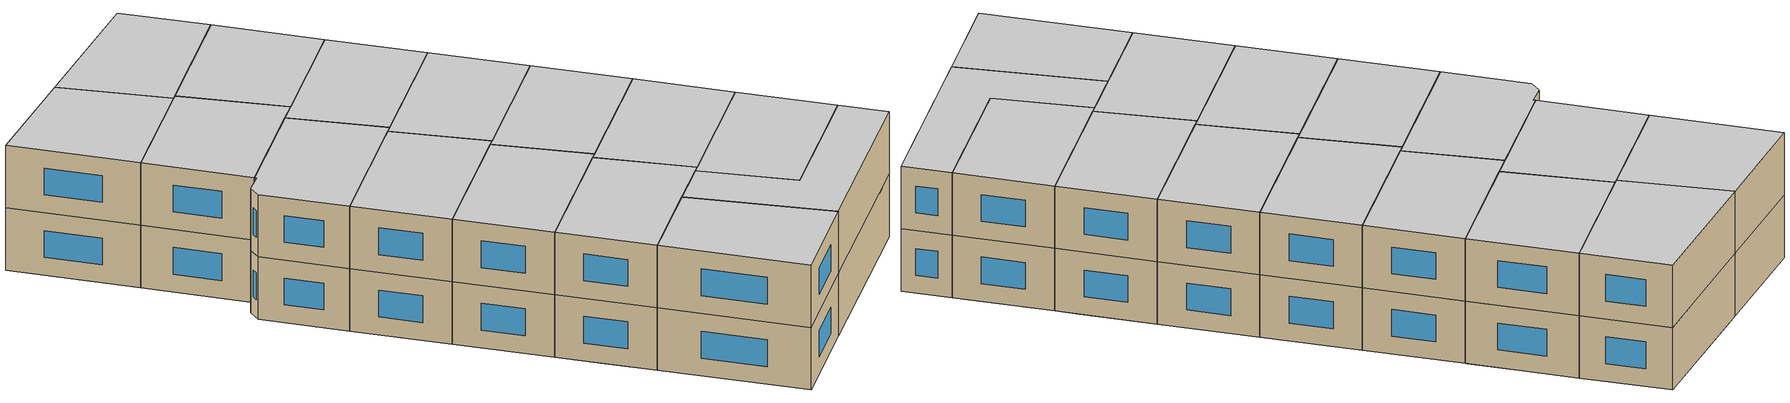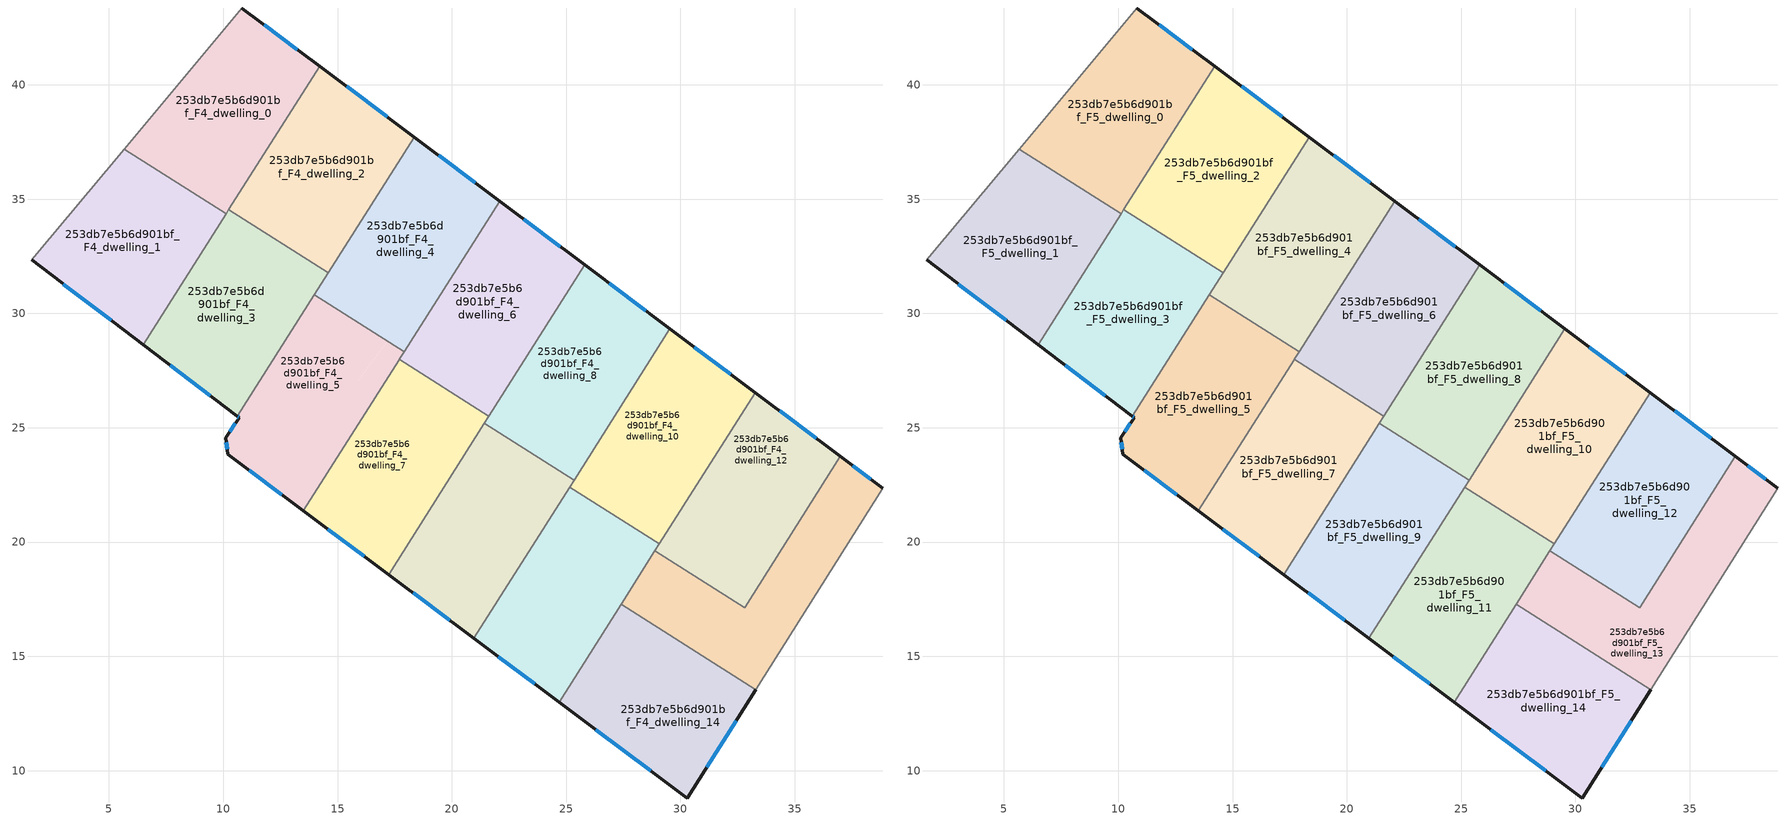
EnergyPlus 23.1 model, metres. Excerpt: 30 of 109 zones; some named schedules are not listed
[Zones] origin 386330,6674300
253db7e5b6d901bf_F4_dwelling_0
 floor to 253db7e5b6d901bf_F3_dwelling_0 (EU_floor_Construction): 14.21,40.82 12.56,38.21 9.94,34.71 6.03,37.63 10.81,43.36 z12
 floor to 253db7e5b6d901bf_F3_dwelling_1 (EU_floor_Construction): 9.94,34.71 9.82,34.55 5.66,37.19 6.03,37.63 z12
 floor to 253db7e5b6d901bf_F3_dwelling_2 (EU_floor_Construction): 12.56,38.21 10.35,34.72 10.09,34.92 z12
 floor to 253db7e5b6d901bf_F3_dwelling_3 (EU_floor_Construction): 10.35,34.72 10.12,34.36 9.82,34.55 10.09,34.92 z12
 wall outside (EU_wall_Construction): 14.21,40.82 10.81,43.36 z12:15
 wall adiabatic (EU_wall_Construction): 10.81,43.36 5.66,37.19 z12:15
 wall to 253db7e5b6d901bf_F4_dwelling_1 (EU_wall_Construction): 5.66,37.19 10.12,34.36 z12:15
 wall to 253db7e5b6d901bf_F4_dwelling_2 (EU_wall_Construction): 10.24,34.55 14.21,40.82 z12:15
 wall to 253db7e5b6d901bf_F4_dwelling_3 (EU_wall_Construction): 10.12,34.36 10.24,34.55 z12:15
 window (EU_Window_Construction): 13.24,41.55 11.78,42.64 z12.86:14.14
253db7e5b6d901bf_F4_dwelling_1
 floor to 253db7e5b6d901bf_F3_dwelling_1 (EU_floor_Construction): 9.82,34.55 5.79,29.17 1.62,32.34 5.66,37.19 z12
 floor to 253db7e5b6d901bf_F3_dwelling_3 (EU_floor_Construction): 10.12,34.36 6.5,28.64 5.79,29.17 9.82,34.55 z12
 wall outside (EU_wall_Construction): 1.62,32.34 6.5,28.64 z12:15
 wall adiabatic (EU_wall_Construction): 5.66,37.19 1.62,32.34 z12:15
 wall to 253db7e5b6d901bf_F4_dwelling_3 (EU_wall_Construction): 6.5,28.64 10.12,34.36 z12:15
 window (EU_Window_Construction): 3.01,31.28 5.1,29.69 z12.86:14.14
253db7e5b6d901bf_F4_dwelling_10
 floor to 253db7e5b6d901bf_F3_dwelling_10 (EU_floor_Construction): 32.37,27.21 27.61,20.85 27.11,21.17 25.25,22.56 29.54,29.33 z12
 floor to 253db7e5b6d901bf_F3_dwelling_12 (EU_floor_Construction): 33.27,26.54 29.08,19.92 27.61,20.85 32.37,27.21 z12
 floor to 253db7e5b6d901bf_F3_dwelling_11 (EU_floor_Construction): 27.11,21.17 25.16,22.4 25.25,22.56 z12
 wall outside (EU_wall_Construction): 33.27,26.54 29.54,29.33 z12:15
 wall to 253db7e5b6d901bf_F4_dwelling_11 (EU_wall_Construction): 25.16,22.41 29.08,19.92 z12:15
 wall to 253db7e5b6d901bf_F4_dwelling_8 (EU_wall_Construction): 29.54,29.33 25.35,22.71 z12:15
 wall to 253db7e5b6d901bf_F4_dwelling_12 (EU_wall_Construction): 29.08,19.92 33.27,26.54 z12:15
 wall to 253db7e5b6d901bf_F4_dwelling_9 (EU_wall_Construction): 25.35,22.71 25.16,22.41 z12:15
 window (EU_Window_Construction): 32.2,27.34 30.61,28.53 z12.86:14.14
253db7e5b6d901bf_F4_dwelling_11
 floor to 253db7e5b6d901bf_F3_dwelling_11 (EU_floor_Construction): 27.11,21.17 27.58,20.81 22.79,14.42 20.96,15.79 25.16,22.41 z12
 floor to 253db7e5b6d901bf_F3_dwelling_10 (EU_floor_Construction): 27.61,20.85 27.58,20.81 27.11,21.17 z12
 floor to 253db7e5b6d901bf_F3_dwelling_12 (EU_floor_Construction): 29.08,19.92 28.98,19.77 27.58,20.81 27.61,20.85 z12
 floor to 253db7e5b6d901bf_F3_dwelling_13 (EU_floor_Construction): 28.98,19.77 24.69,13 22.79,14.42 27.58,20.81 z12
 wall outside (EU_wall_Construction): 20.96,15.79 24.69,13 z12:15
 wall to 253db7e5b6d901bf_F4_dwelling_9 (EU_wall_Construction): 25.16,22.41 20.96,15.79 z12:15
 wall to 253db7e5b6d901bf_F4_dwelling_14 (EU_wall_Construction): 24.69,13 27.4,17.28 z12:15
 wall to 253db7e5b6d901bf_F4_dwelling_13 (EU_wall_Construction): 27.4,17.28 28.88,19.61 z12:15
 wall to 253db7e5b6d901bf_F4_dwelling_12 (EU_wall_Construction): 28.88,19.61 29.08,19.92 z12:15
 window (EU_Window_Construction): 22.03,14.99 23.63,13.79 z12.86:14.14
253db7e5b6d901bf_F4_dwelling_12
 floor to 253db7e5b6d901bf_F3_dwelling_14 (EU_floor_Construction): 37,23.74 32.81,17.13 31.09,18.21 35.87,24.59 z12
 floor adiabatic (EU_floor_Construction): 35.87,24.59 31.09,18.21 28.88,19.61 33.27,26.54 z12
 wall outside (EU_wall_Construction): 37,23.75 33.27,26.54 z12:15
 wall to 253db7e5b6d901bf_F4_dwelling_13 (EU_wall_Construction): 28.88,19.61 32.81,17.13 37,23.75 z12:15
 window (EU_Window_Construction): 35.93,24.54 34.33,25.74 z12.86:14.14
253db7e5b6d901bf_F4_dwelling_13
 floor to 253db7e5b6d901bf_F3_dwelling_14 (EU_floor_Construction): 38.86,22.35 34.26,15.09 30.73,17.73 31.09,18.21 32.81,17.13 37,23.74 z12
 floor to 253db7e5b6d901bf_F3_dwelling_13 (EU_floor_Construction): 30.83,18.38 31.08,18.2 29.43,15.99 27.4,17.28 28.88,19.61 z12
 floor to 253db7e5b6d901bf_F3_dwelling_15 (EU_floor_Construction): 34.26,15.09 33.29,13.55 29.43,15.99 30.73,17.73 z12
 wall outside (EU_wall_Construction): 38.86,22.35 37,23.75 z12:15
 wall adiabatic (EU_wall_Construction): 33.29,13.55 38.86,22.35 z12:15
 wall to 253db7e5b6d901bf_F4_dwelling_14 (EU_wall_Construction): 27.4,17.28 33.29,13.55 z12:15
 window (EU_Window_Construction): 38.32,22.75 37.53,23.35 z12.86:14.14
253db7e5b6d901bf_F4_dwelling_14
 floor to 253db7e5b6d901bf_F3_dwelling_13 (EU_floor_Construction): 29.43,15.99 26.29,11.8 24.69,13 27.4,17.28 z12
 floor to 253db7e5b6d901bf_F3_dwelling_15 (EU_floor_Construction): 33.29,13.55 30.29,8.8 26.29,11.8 29.43,15.99 z12
 wall outside (EU_wall_Construction): 24.69,13 30.29,8.8 33.29,13.55 z12:15
 window (EU_Window_Construction): 31.15,10.16 32.43,12.19 / 26.29,11.8 28.69,10 z12.86:14.14
253db7e5b6d901bf_F4_dwelling_2
 floor to 253db7e5b6d901bf_F3_dwelling_2 (EU_floor_Construction): 18.29,37.76 14.06,32.13 12.45,33.15 10.35,34.72 12.56,38.21 14.41,40.67 z12
 floor to 253db7e5b6d901bf_F3_dwelling_0 (EU_floor_Construction): 14.41,40.67 12.56,38.21 14.21,40.82 z12
 floor to 253db7e5b6d901bf_F3_dwelling_3 (EU_floor_Construction): 12.45,33.15 10.24,34.55 10.35,34.72 z12
 floor adiabatic (EU_floor_Construction): 18.35,37.72 14.6,31.79 14.06,32.13 18.29,37.76 z12
 wall outside (EU_wall_Construction): 18.35,37.72 14.21,40.82 z12:15
 wall to 253db7e5b6d901bf_F4_dwelling_3 (EU_wall_Construction): 10.24,34.55 14.6,31.79 z12:15
 wall to 253db7e5b6d901bf_F4_dwelling_4 (EU_wall_Construction): 14.6,31.79 18.35,37.72 z12:15
 window (EU_Window_Construction): 17.17,38.6 15.39,39.93 z12.86:14.14
253db7e5b6d901bf_F4_dwelling_3
 floor to 253db7e5b6d901bf_F3_dwelling_3 (EU_floor_Construction): 12.45,33.15 13.97,32.01 9.65,26.24 6.5,28.64 10.24,34.55 z12
 floor to 253db7e5b6d901bf_F3_dwelling_5 (EU_floor_Construction): 14.2,31.16 10.62,25.51 9.65,26.24 13.64,31.57 z12
 floor adiabatic (EU_floor_Construction): 13.97,32.01 12.45,33.15 14.6,31.79 14.2,31.16 13.64,31.57 z12
 wall outside (EU_wall_Construction): 6.5,28.64 10.62,25.51 z12:15
 wall to 253db7e5b6d901bf_F4_dwelling_5 (EU_wall_Construction): 10.62,25.51 13.98,30.81 z12:15
 wall to 253db7e5b6d901bf_F4_dwelling_4 (EU_wall_Construction): 13.98,30.81 14.6,31.79 z12:15
 window (EU_Window_Construction): 7.67,27.74 9.44,26.4 z12.86:14.14
253db7e5b6d901bf_F4_dwelling_4
 floor to 253db7e5b6d901bf_F3_dwelling_6 (EU_floor_Construction): 22.09,34.92 17.91,28.32 17.19,28.78 21.89,35.06 z12
 floor to 253db7e5b6d901bf_F3_dwelling_5 (EU_floor_Construction): 17.25,28.87 17.18,28.78 13.98,30.81 14.2,31.16 z12
 floor adiabatic (EU_floor_Construction): 21.89,35.06 17.19,28.78 17.25,28.87 14.2,31.16 18.35,37.72 z12
 wall outside (EU_wall_Construction): 22.09,34.92 18.35,37.72 z12:15
 wall to 253db7e5b6d901bf_F4_dwelling_5 (EU_wall_Construction): 13.98,30.81 17.91,28.32 z12:15
 wall to 253db7e5b6d901bf_F4_dwelling_6 (EU_wall_Construction): 17.91,28.32 22.09,34.92 z12:15
 window (EU_Window_Construction): 21.02,35.72 19.42,36.92 z12.86:14.14
253db7e5b6d901bf_F4_dwelling_5
 floor to 253db7e5b6d901bf_F3_dwelling_5 (EU_floor_Construction): 17.18,28.78 12.31,22.27 10.2,23.84 10.12,24.57 10.7,25.44 10.62,25.51 13.98,30.81 z12
 floor to 253db7e5b6d901bf_F3_dwelling_7 (EU_floor_Construction): 17.8,28.14 17.7,27.99 13.51,21.37 12.31,22.27 17.1,28.66 z12
 floor to 253db7e5b6d901bf_F3_dwelling_6 (EU_floor_Construction): 17.91,28.32 17.8,28.14 17.1,28.66 17.19,28.78 z12
 wall outside (EU_wall_Construction): 10.62,25.51 10.7,25.44 10.12,24.57 10.2,23.84 13.51,21.37 z12:15
 wall to 253db7e5b6d901bf_F4_dwelling_7 (EU_wall_Construction): 13.51,21.37 17.7,27.99 z12:15
 wall to 253db7e5b6d901bf_F4_dwelling_6 (EU_wall_Construction): 17.7,27.99 17.91,28.32 z12:15
 window (EU_Window_Construction): 10.14,24.36 10.17,24.05 / 10.53,25.19 10.28,24.82 / 10.64,25.49 10.68,25.46 / 11.14,23.14 12.56,22.07 z12.86:14.14
253db7e5b6d901bf_F4_dwelling_6
 floor to 253db7e5b6d901bf_F3_dwelling_6 (EU_floor_Construction): 25.39,32.44 20.65,26.12 19.66,26.75 17.8,28.14 22.09,34.92 z12
 floor adiabatic (EU_floor_Construction): 25.82,32.12 21.62,25.5 20.65,26.12 25.39,32.44 z12
 floor to 253db7e5b6d901bf_F3_dwelling_7 (EU_floor_Construction): 19.66,26.75 17.7,27.99 17.8,28.14 z12
 wall outside (EU_wall_Construction): 25.82,32.12 22.09,34.92 z12:15
 wall to 253db7e5b6d901bf_F4_dwelling_7 (EU_wall_Construction): 17.7,27.99 21.62,25.5 z12:15
 wall to 253db7e5b6d901bf_F4_dwelling_8 (EU_wall_Construction): 21.62,25.5 25.82,32.12 z12:15
 window (EU_Window_Construction): 24.75,32.92 23.15,34.12 z12.86:14.14
253db7e5b6d901bf_F4_dwelling_7
 floor to 253db7e5b6d901bf_F3_dwelling_7 (EU_floor_Construction): 19.66,26.75 20.59,26.05 15.8,19.65 13.51,21.37 17.7,27.99 z12
 floor to 253db7e5b6d901bf_F3_dwelling_6 (EU_floor_Construction): 20.65,26.12 20.59,26.05 19.66,26.75 z12
 floor to 253db7e5b6d901bf_F3_dwelling_9 (EU_floor_Construction): 21.53,25.35 17.24,18.58 15.8,19.65 20.59,26.05 z12
 floor to 253db7e5b6d901bf_F3_dwelling_8 (EU_floor_Construction): 21.62,25.5 21.53,25.35 20.59,26.05 20.65,26.12 z12
 wall outside (EU_wall_Construction): 13.51,21.37 17.24,18.58 z12:15
 wall to 253db7e5b6d901bf_F4_dwelling_9 (EU_wall_Construction): 17.24,18.58 21.43,25.2 z12:15
 wall to 253db7e5b6d901bf_F4_dwelling_8 (EU_wall_Construction): 21.43,25.2 21.62,25.5 z12:15
 window (EU_Window_Construction): 14.57,20.57 16.17,19.37 z12.86:14.14
253db7e5b6d901bf_F4_dwelling_8
 floor to 253db7e5b6d901bf_F3_dwelling_8 (EU_floor_Construction): 28.88,29.83 24.13,23.49 23.38,23.96 21.53,25.35 25.82,32.12 z12
 floor to 253db7e5b6d901bf_F3_dwelling_10 (EU_floor_Construction): 29.54,29.33 25.35,22.71 24.13,23.49 28.88,29.83 z12
 floor to 253db7e5b6d901bf_F3_dwelling_9 (EU_floor_Construction): 23.38,23.96 21.43,25.2 21.53,25.35 z12
 wall outside (EU_wall_Construction): 29.54,29.33 25.82,32.12 z12:15
 wall to 253db7e5b6d901bf_F4_dwelling_9 (EU_wall_Construction): 21.43,25.2 25.35,22.71 z12:15
 window (EU_Window_Construction): 28.48,30.13 26.88,31.33 z12.86:14.14
253db7e5b6d901bf_F4_dwelling_9
 floor adiabatic (EU_floor_Construction): 23.38,23.96 24.09,23.43 19.3,17.03 17.24,18.58 21.43,25.2 z12; 25.35,22.71 25.16,22.41 25.25,22.56 23.38,23.96 z12
 floor to 253db7e5b6d901bf_F3_dwelling_11 (EU_floor_Construction): 25.25,22.56 25.16,22.41 20.96,15.79 19.3,17.03 24.09,23.43 z12
 wall outside (EU_wall_Construction): 17.24,18.58 20.96,15.79 z12:15
 window (EU_Window_Construction): 18.3,17.78 19.9,16.58 z12.86:14.14
253db7e5b6d901bf_F5_dwelling_0
 floor to 253db7e5b6d901bf_F4_dwelling_0 (EU_floor_Construction): 14.21,40.82 10.12,34.36 5.66,37.19 10.81,43.36 z15
 wall outside (EU_wall_Construction): 14.21,40.82 10.81,43.36 z15:18
 wall adiabatic (EU_wall_Construction): 10.81,43.36 5.66,37.19 z15:18
 wall to 253db7e5b6d901bf_F5_dwelling_1 (EU_wall_Construction): 5.66,37.19 10.12,34.36 z15:18
 wall to 253db7e5b6d901bf_F5_dwelling_2 (EU_wall_Construction): 10.24,34.55 14.21,40.82 z15:18
 wall to 253db7e5b6d901bf_F5_dwelling_3 (EU_wall_Construction): 10.12,34.36 10.24,34.55 z15:18
 window (EU_Window_Construction): 13.24,41.55 11.78,42.64 z15.86:17.14
 ceiling to 253db7e5b6d901bf_F6_dwelling_0 (EU_floor_Construction): 10.12,34.36 14.21,40.82 10.81,43.36 5.66,37.19 z18
253db7e5b6d901bf_F5_dwelling_1
 floor to 253db7e5b6d901bf_F4_dwelling_1 (EU_floor_Construction): 10.12,34.36 6.5,28.64 1.62,32.34 5.66,37.19 z15
 wall outside (EU_wall_Construction): 1.62,32.34 6.5,28.64 z15:18
 wall adiabatic (EU_wall_Construction): 5.66,37.19 1.62,32.34 z15:18
 wall to 253db7e5b6d901bf_F5_dwelling_3 (EU_wall_Construction): 6.5,28.64 10.12,34.36 z15:18
 window (EU_Window_Construction): 3.01,31.28 5.1,29.69 z15.86:17.14
 ceiling to 253db7e5b6d901bf_F6_dwelling_1 (EU_floor_Construction): 6.5,28.64 10.12,34.36 5.66,37.19 1.62,32.34 z18
253db7e5b6d901bf_F5_dwelling_10
 floor to 253db7e5b6d901bf_F4_dwelling_10 (EU_floor_Construction): 33.27,26.54 29.08,19.92 25.16,22.41 29.54,29.33 z15
 wall outside (EU_wall_Construction): 33.27,26.54 29.54,29.33 z15:18
 wall to 253db7e5b6d901bf_F5_dwelling_11 (EU_wall_Construction): 25.16,22.41 29.08,19.92 z15:18
 wall to 253db7e5b6d901bf_F5_dwelling_8 (EU_wall_Construction): 29.54,29.33 25.35,22.71 z15:18
 wall to 253db7e5b6d901bf_F5_dwelling_12 (EU_wall_Construction): 29.08,19.92 33.27,26.54 z15:18
 wall to 253db7e5b6d901bf_F5_dwelling_9 (EU_wall_Construction): 25.35,22.71 25.16,22.41 z15:18
 window (EU_Window_Construction): 32.2,27.34 30.61,28.53 z15.86:17.14
 ceiling to 253db7e5b6d901bf_F6_dwelling_10 (EU_floor_Construction): 29.08,19.92 33.27,26.54 29.54,29.33 25.16,22.41 z18
253db7e5b6d901bf_F5_dwelling_11
 floor to 253db7e5b6d901bf_F4_dwelling_11 (EU_floor_Construction): 29.08,19.92 24.69,13 20.96,15.79 25.16,22.41 z15
 wall outside (EU_wall_Construction): 20.96,15.79 24.69,13 z15:18
 wall to 253db7e5b6d901bf_F5_dwelling_9 (EU_wall_Construction): 25.16,22.41 20.96,15.79 z15:18
 wall to 253db7e5b6d901bf_F5_dwelling_14 (EU_wall_Construction): 24.69,13 27.4,17.28 z15:18
 wall to 253db7e5b6d901bf_F5_dwelling_13 (EU_wall_Construction): 27.4,17.28 28.88,19.61 z15:18
 wall to 253db7e5b6d901bf_F5_dwelling_12 (EU_wall_Construction): 28.88,19.61 29.08,19.92 z15:18
 window (EU_Window_Construction): 22.03,14.99 23.63,13.79 z15.86:17.14
 ceiling to 253db7e5b6d901bf_F6_dwelling_11 (EU_floor_Construction): 24.69,13 29.08,19.92 25.16,22.41 20.96,15.79 z18
253db7e5b6d901bf_F5_dwelling_12
 floor to 253db7e5b6d901bf_F4_dwelling_12 (EU_floor_Construction): 37,23.75 32.81,17.13 28.88,19.61 33.27,26.54 z15
 wall outside (EU_wall_Construction): 37,23.75 33.27,26.54 z15:18
 wall to 253db7e5b6d901bf_F5_dwelling_13 (EU_wall_Construction): 28.88,19.61 32.81,17.13 37,23.75 z15:18
 window (EU_Window_Construction): 35.93,24.54 34.33,25.74 z15.86:17.14
 ceiling to 253db7e5b6d901bf_F6_dwelling_12 (EU_floor_Construction): 32.81,17.13 37,23.75 33.27,26.54 28.88,19.61 z18
253db7e5b6d901bf_F5_dwelling_13
 floor to 253db7e5b6d901bf_F4_dwelling_13 (EU_floor_Construction): 38.86,22.35 33.29,13.55 27.4,17.28 28.88,19.61 32.81,17.13 37,23.75 z15
 wall outside (EU_wall_Construction): 38.86,22.35 37,23.75 z15:18
 wall adiabatic (EU_wall_Construction): 33.29,13.55 38.86,22.35 z15:18
 wall to 253db7e5b6d901bf_F5_dwelling_14 (EU_wall_Construction): 27.4,17.28 33.29,13.55 z15:18
 window (EU_Window_Construction): 38.32,22.75 37.53,23.35 z15.86:17.14
 ceiling to 253db7e5b6d901bf_F6_dwelling_13 (EU_floor_Construction): 33.29,13.55 38.86,22.35 37,23.75 32.81,17.13 28.88,19.61 27.4,17.28 z18
253db7e5b6d901bf_F5_dwelling_14
 floor to 253db7e5b6d901bf_F4_dwelling_14 (EU_floor_Construction): 33.29,13.55 30.29,8.8 24.69,13 27.4,17.28 z15
 wall outside (EU_wall_Construction): 24.69,13 30.29,8.8 33.29,13.55 z15:18
 window (EU_Window_Construction): 31.15,10.16 32.43,12.19 / 26.29,11.8 28.69,10 z15.86:17.14
 ceiling to 253db7e5b6d901bf_F6_dwelling_14 (EU_floor_Construction): 30.29,8.8 33.29,13.55 27.4,17.28 24.69,13 z18
253db7e5b6d901bf_F5_dwelling_2
 floor to 253db7e5b6d901bf_F4_dwelling_2 (EU_floor_Construction): 18.35,37.72 14.6,31.79 10.24,34.55 14.21,40.82 z15
 wall outside (EU_wall_Construction): 18.35,37.72 14.21,40.82 z15:18
 wall to 253db7e5b6d901bf_F5_dwelling_3 (EU_wall_Construction): 10.24,34.55 14.6,31.79 z15:18
 wall to 253db7e5b6d901bf_F5_dwelling_4 (EU_wall_Construction): 14.6,31.79 18.35,37.72 z15:18
 window (EU_Window_Construction): 17.17,38.6 15.39,39.93 z15.86:17.14
 ceiling to 253db7e5b6d901bf_F6_dwelling_2 (EU_floor_Construction): 14.6,31.79 18.35,37.72 14.21,40.82 10.24,34.55 z18
253db7e5b6d901bf_F5_dwelling_3
 floor to 253db7e5b6d901bf_F4_dwelling_3 (EU_floor_Construction): 14.6,31.79 10.62,25.51 6.5,28.64 10.24,34.55 z15
 wall outside (EU_wall_Construction): 6.5,28.64 10.62,25.51 z15:18
 wall to 253db7e5b6d901bf_F5_dwelling_5 (EU_wall_Construction): 10.62,25.51 13.98,30.81 z15:18
 wall to 253db7e5b6d901bf_F5_dwelling_4 (EU_wall_Construction): 13.98,30.81 14.6,31.79 z15:18
 window (EU_Window_Construction): 7.67,27.74 9.44,26.4 z15.86:17.14
 ceiling to 253db7e5b6d901bf_F6_dwelling_3 (EU_floor_Construction): 10.62,25.51 14.6,31.79 10.24,34.55 6.5,28.64 z18
253db7e5b6d901bf_F5_dwelling_4
 floor to 253db7e5b6d901bf_F4_dwelling_4 (EU_floor_Construction): 22.09,34.92 17.91,28.32 13.98,30.81 18.35,37.72 z15
 wall outside (EU_wall_Construction): 22.09,34.92 18.35,37.72 z15:18
 wall to 253db7e5b6d901bf_F5_dwelling_5 (EU_wall_Construction): 13.98,30.81 17.91,28.32 z15:18
 wall to 253db7e5b6d901bf_F5_dwelling_6 (EU_wall_Construction): 17.91,28.32 22.09,34.92 z15:18
 window (EU_Window_Construction): 21.02,35.72 19.42,36.92 z15.86:17.14
 ceiling to 253db7e5b6d901bf_F6_dwelling_4 (EU_floor_Construction): 17.91,28.32 22.09,34.92 18.35,37.72 13.98,30.81 z18
253db7e5b6d901bf_F5_dwelling_5
 floor to 253db7e5b6d901bf_F4_dwelling_5 (EU_floor_Construction): 17.91,28.32 13.51,21.37 10.2,23.84 10.12,24.57 10.7,25.44 10.62,25.51 13.98,30.81 z15
 wall outside (EU_wall_Construction): 10.62,25.51 10.7,25.44 10.12,24.57 10.2,23.84 13.51,21.37 z15:18
 wall to 253db7e5b6d901bf_F5_dwelling_7 (EU_wall_Construction): 13.51,21.37 17.7,27.99 z15:18
 wall to 253db7e5b6d901bf_F5_dwelling_6 (EU_wall_Construction): 17.7,27.99 17.91,28.32 z15:18
 window (EU_Window_Construction): 10.14,24.36 10.17,24.05 / 10.53,25.19 10.28,24.82 / 10.64,25.49 10.68,25.46 / 11.14,23.14 12.56,22.07 z15.86:17.14
 ceiling to 253db7e5b6d901bf_F6_dwelling_5 (EU_floor_Construction): 13.51,21.37 17.91,28.32 13.98,30.81 10.62,25.51 10.7,25.44 10.12,24.57 10.2,23.84 z18
253db7e5b6d901bf_F5_dwelling_6
 floor to 253db7e5b6d901bf_F4_dwelling_6 (EU_floor_Construction): 25.82,32.12 21.62,25.5 17.7,27.99 22.09,34.92 z15
 wall outside (EU_wall_Construction): 25.82,32.12 22.09,34.92 z15:18
 wall to 253db7e5b6d901bf_F5_dwelling_7 (EU_wall_Construction): 17.7,27.99 21.62,25.5 z15:18
 wall to 253db7e5b6d901bf_F5_dwelling_8 (EU_wall_Construction): 21.62,25.5 25.82,32.12 z15:18
 window (EU_Window_Construction): 24.75,32.92 23.15,34.12 z15.86:17.14
 ceiling to 253db7e5b6d901bf_F6_dwelling_6 (EU_floor_Construction): 21.62,25.5 25.82,32.12 22.09,34.92 17.7,27.99 z18
253db7e5b6d901bf_F5_dwelling_7
 floor to 253db7e5b6d901bf_F4_dwelling_7 (EU_floor_Construction): 21.62,25.5 17.24,18.58 13.51,21.37 17.7,27.99 z15
 wall outside (EU_wall_Construction): 13.51,21.37 17.24,18.58 z15:18
 wall to 253db7e5b6d901bf_F5_dwelling_9 (EU_wall_Construction): 17.24,18.58 21.43,25.2 z15:18
 wall to 253db7e5b6d901bf_F5_dwelling_8 (EU_wall_Construction): 21.43,25.2 21.62,25.5 z15:18
 window (EU_Window_Construction): 14.57,20.57 16.17,19.37 z15.86:17.14
 ceiling to 253db7e5b6d901bf_F6_dwelling_7 (EU_floor_Construction): 17.24,18.58 21.62,25.5 17.7,27.99 13.51,21.37 z18
253db7e5b6d901bf_F5_dwelling_8
 floor to 253db7e5b6d901bf_F4_dwelling_8 (EU_floor_Construction): 29.54,29.33 25.35,22.71 21.43,25.2 25.82,32.12 z15
 wall outside (EU_wall_Construction): 29.54,29.33 25.82,32.12 z15:18
 wall to 253db7e5b6d901bf_F5_dwelling_9 (EU_wall_Construction): 21.43,25.2 25.35,22.71 z15:18
 window (EU_Window_Construction): 28.48,30.13 26.88,31.33 z15.86:17.14
 ceiling to 253db7e5b6d901bf_F6_dwelling_8 (EU_floor_Construction): 25.35,22.71 29.54,29.33 25.82,32.12 21.43,25.2 z18
253db7e5b6d901bf_F5_dwelling_9
 floor to 253db7e5b6d901bf_F4_dwelling_9 (EU_floor_Construction): 25.35,22.71 20.96,15.79 17.24,18.58 21.43,25.2 z15
 wall outside (EU_wall_Construction): 17.24,18.58 20.96,15.79 z15:18
 window (EU_Window_Construction): 18.3,17.78 19.9,16.58 z15.86:17.14
 ceiling to 253db7e5b6d901bf_F6_dwelling_9 (EU_floor_Construction): 20.96,15.79 25.35,22.71 21.43,25.2 17.24,18.58 z18
[Building]
EU S2 Campaign: North Axis=0; Terrain=City; Solar Distribution=FullExterior
[Site:Location]
Helsinki-Vantaa.AP: Latitude=60.317; Longitude=24.963; Time Zone=2; Elevation=54.6
[SizingPeriod:WeatherFileDays]
AnnualSizingPeriod: Begin Month=1; Begin Day of Month=1; End Month=12; End Day of Month=31; Day of Week for Start Day=Monday; Use Weather File Daylight Saving Period=No; Use Weather File Rain and Snow Indicators=No
[MATERIAL]
EU_InternalMass_Material: Roughness=MediumRough; Thickness=0.1; Conductivity=1; Density=1800; Specific Heat=900; Thermal Absorptance=0.9; Solar Absorptance=0.7; Visible Absorptance=0.7
[MATERIAL:NOMASS] Roughness=MediumRough; Thermal Absorptance=0.9; Solar Absorptance=0.7; Visible Absorptance=0.7
Name | Thermal Resistance
EU_wall_NoMass | 1.10183
EU_floor_NoMass | 1.70606
[WINDOWMATERIAL:SIMPLEGLAZINGSYSTEM]
EU_Window_SimpleGlazing: UFactor=3.11035; Solar Heat Gain Coefficient=0.8; Visible Transmittance=0.8
[CONSTRUCTION]
EU_wall_Construction: EU_wall_NoMass
EU_floor_Construction: EU_floor_NoMass
EU_Window_Construction: EU_Window_SimpleGlazing
EU_InternalMass_Construction: EU_InternalMass_Material
[ZONE] Type=1; Multiplier=1; Ceiling Height=autocalculate; Floor Area=autocalculate; Part of Total Floor Area=Yes
Name | Volume
253db7e5b6d901bf_F4_dwelling_0; 253db7e5b6d901bf_F5_dwelling_0; 253db7e5b6d901bf_F4_dwelling_6; 253db7e5b6d901bf_F5_dwelling_6 | 111.674
253db7e5b6d901bf_F4_dwelling_1; 253db7e5b6d901bf_F5_dwelling_1 | 111.648
253db7e5b6d901bf_F4_dwelling_10; 253db7e5b6d901bf_F5_dwelling_10 | 111.666
253db7e5b6d901bf_F4_dwelling_11; 253db7e5b6d901bf_F5_dwelling_11 | 111.664
253db7e5b6d901bf_F4_dwelling_12; 253db7e5b6d901bf_F5_dwelling_12; 253db7e5b6d901bf_F4_dwelling_9; 253db7e5b6d901bf_F5_dwelling_9 | 111.651
253db7e5b6d901bf_F4_dwelling_13; 253db7e5b6d901bf_F5_dwelling_13; 253db7e5b6d901bf_F4_dwelling_2; 253db7e5b6d901bf_F5_dwelling_2 | 111.658
253db7e5b6d901bf_F4_dwelling_14; 253db7e5b6d901bf_F5_dwelling_14 | 111.66
253db7e5b6d901bf_F4_dwelling_3; 253db7e5b6d901bf_F5_dwelling_3; 253db7e5b6d901bf_F4_dwelling_7; 253db7e5b6d901bf_F5_dwelling_7 | 111.67
253db7e5b6d901bf_F4_dwelling_4; 253db7e5b6d901bf_F5_dwelling_4 | 111.678
253db7e5b6d901bf_F4_dwelling_5; 253db7e5b6d901bf_F5_dwelling_5 | 111.665
253db7e5b6d901bf_F4_dwelling_8; 253db7e5b6d901bf_F5_dwelling_8 | 111.669
[INTERNALMASS] Construction=EU_InternalMass_Construction
Name | Zone or ZoneList | Surface Area
253db7e5b6d901bf_F4_dwelling_0_EU_InternalMass | 253db7e5b6d901bf_F4_dwelling_0 | 37.2246
253db7e5b6d901bf_F4_dwelling_1_EU_InternalMass | 253db7e5b6d901bf_F4_dwelling_1 | 37.2167
253db7e5b6d901bf_F4_dwelling_2_EU_InternalMass | 253db7e5b6d901bf_F4_dwelling_2 | 37.2198
253db7e5b6d901bf_F4_dwelling_3_EU_InternalMass | 253db7e5b6d901bf_F4_dwelling_3 | 37.2237
253db7e5b6d901bf_F4_dwelling_4_EU_InternalMass | 253db7e5b6d901bf_F4_dwelling_4 | 37.2265
253db7e5b6d901bf_F4_dwelling_5_EU_InternalMass | 253db7e5b6d901bf_F4_dwelling_5 | 37.2222
253db7e5b6d901bf_F4_dwelling_6_EU_InternalMass | 253db7e5b6d901bf_F4_dwelling_6 | 37.2246
253db7e5b6d901bf_F4_dwelling_7_EU_InternalMass | 253db7e5b6d901bf_F4_dwelling_7 | 37.2235
253db7e5b6d901bf_F4_dwelling_8_EU_InternalMass | 253db7e5b6d901bf_F4_dwelling_8 | 37.2233
253db7e5b6d901bf_F4_dwelling_9_EU_InternalMass | 253db7e5b6d901bf_F4_dwelling_9 | 37.2182
253db7e5b6d901bf_F4_dwelling_10_EU_InternalMass | 253db7e5b6d901bf_F4_dwelling_10 | 37.2218
253db7e5b6d901bf_F4_dwelling_11_EU_InternalMass | 253db7e5b6d901bf_F4_dwelling_11 | 37.223
253db7e5b6d901bf_F4_dwelling_12_EU_InternalMass | 253db7e5b6d901bf_F4_dwelling_12 | 37.2181
253db7e5b6d901bf_F4_dwelling_13_EU_InternalMass | 253db7e5b6d901bf_F4_dwelling_13 | 37.2192
253db7e5b6d901bf_F4_dwelling_14_EU_InternalMass | 253db7e5b6d901bf_F4_dwelling_14 | 37.2204
253db7e5b6d901bf_F5_dwelling_0_EU_InternalMass | 253db7e5b6d901bf_F5_dwelling_0 | 37.2246
253db7e5b6d901bf_F5_dwelling_1_EU_InternalMass | 253db7e5b6d901bf_F5_dwelling_1 | 37.2167
253db7e5b6d901bf_F5_dwelling_2_EU_InternalMass | 253db7e5b6d901bf_F5_dwelling_2 | 37.2198
253db7e5b6d901bf_F5_dwelling_3_EU_InternalMass | 253db7e5b6d901bf_F5_dwelling_3 | 37.2237
253db7e5b6d901bf_F5_dwelling_4_EU_InternalMass | 253db7e5b6d901bf_F5_dwelling_4 | 37.2265
253db7e5b6d901bf_F5_dwelling_5_EU_InternalMass | 253db7e5b6d901bf_F5_dwelling_5 | 37.2222
253db7e5b6d901bf_F5_dwelling_6_EU_InternalMass | 253db7e5b6d901bf_F5_dwelling_6 | 37.2246
253db7e5b6d901bf_F5_dwelling_7_EU_InternalMass | 253db7e5b6d901bf_F5_dwelling_7 | 37.2235
253db7e5b6d901bf_F5_dwelling_8_EU_InternalMass | 253db7e5b6d901bf_F5_dwelling_8 | 37.2233
253db7e5b6d901bf_F5_dwelling_9_EU_InternalMass | 253db7e5b6d901bf_F5_dwelling_9 | 37.2182
253db7e5b6d901bf_F5_dwelling_10_EU_InternalMass | 253db7e5b6d901bf_F5_dwelling_10 | 37.2218
253db7e5b6d901bf_F5_dwelling_11_EU_InternalMass | 253db7e5b6d901bf_F5_dwelling_11 | 37.223
253db7e5b6d901bf_F5_dwelling_12_EU_InternalMass | 253db7e5b6d901bf_F5_dwelling_12 | 37.2181
253db7e5b6d901bf_F5_dwelling_13_EU_InternalMass | 253db7e5b6d901bf_F5_dwelling_13 | 37.2192
253db7e5b6d901bf_F5_dwelling_14_EU_InternalMass | 253db7e5b6d901bf_F5_dwelling_14 | 37.2204
[OTHEREQUIPMENT] Fuel Type=Electricity; Design Level Calculation Method=Watts/Area; Power per Zone Floor Area=1; Fraction Latent=0; Fraction Radiant=0; Fraction Lost=0; Carbon Dioxide Generation Rate=0; EndUse Subcategory=EU_Step8_InternalGains
Name | Zone or ZoneList or Space or SpaceList | Schedule
EU_Step8_InternalGain_253db7e5b6d901bf_F4_dwelling_0_f000 | 253db7e5b6d901bf_F4_dwelling_0 | EU_Step8_GainSchedule_253db7e5b6d901bf_F4_dwelling_0_f000
EU_Step8_InternalGain_253db7e5b6d901bf_F4_dwelling_1_f000 | 253db7e5b6d901bf_F4_dwelling_1 | EU_Step8_GainSchedule_253db7e5b6d901bf_F4_dwelling_1_f000
EU_Step8_InternalGain_253db7e5b6d901bf_F4_dwelling_2_f000 | 253db7e5b6d901bf_F4_dwelling_2 | EU_Step8_GainSchedule_253db7e5b6d901bf_F4_dwelling_2_f000
EU_Step8_InternalGain_253db7e5b6d901bf_F4_dwelling_3_f000 | 253db7e5b6d901bf_F4_dwelling_3 | EU_Step8_GainSchedule_253db7e5b6d901bf_F4_dwelling_3_f000
EU_Step8_InternalGain_253db7e5b6d901bf_F4_dwelling_4_f000 | 253db7e5b6d901bf_F4_dwelling_4 | EU_Step8_GainSchedule_253db7e5b6d901bf_F4_dwelling_4_f000
EU_Step8_InternalGain_253db7e5b6d901bf_F4_dwelling_5_f000 | 253db7e5b6d901bf_F4_dwelling_5 | EU_Step8_GainSchedule_253db7e5b6d901bf_F4_dwelling_5_f000
EU_Step8_InternalGain_253db7e5b6d901bf_F4_dwelling_6_f000 | 253db7e5b6d901bf_F4_dwelling_6 | EU_Step8_GainSchedule_253db7e5b6d901bf_F4_dwelling_6_f000
EU_Step8_InternalGain_253db7e5b6d901bf_F4_dwelling_7_f000 | 253db7e5b6d901bf_F4_dwelling_7 | EU_Step8_GainSchedule_253db7e5b6d901bf_F4_dwelling_7_f000
EU_Step8_InternalGain_253db7e5b6d901bf_F4_dwelling_8_f000 | 253db7e5b6d901bf_F4_dwelling_8 | EU_Step8_GainSchedule_253db7e5b6d901bf_F4_dwelling_8_f000
EU_Step8_InternalGain_253db7e5b6d901bf_F4_dwelling_9_f000 | 253db7e5b6d901bf_F4_dwelling_9 | EU_Step8_GainSchedule_253db7e5b6d901bf_F4_dwelling_9_f000
EU_Step8_InternalGain_253db7e5b6d901bf_F4_dwelling_10_f000 | 253db7e5b6d901bf_F4_dwelling_10 | EU_Step8_GainSchedule_253db7e5b6d901bf_F4_dwelling_10_f000
EU_Step8_InternalGain_253db7e5b6d901bf_F4_dwelling_11_f000 | 253db7e5b6d901bf_F4_dwelling_11 | EU_Step8_GainSchedule_253db7e5b6d901bf_F4_dwelling_11_f000
EU_Step8_InternalGain_253db7e5b6d901bf_F4_dwelling_12_f000 | 253db7e5b6d901bf_F4_dwelling_12 | EU_Step8_GainSchedule_253db7e5b6d901bf_F4_dwelling_12_f000
EU_Step8_InternalGain_253db7e5b6d901bf_F4_dwelling_13_f000 | 253db7e5b6d901bf_F4_dwelling_13 | EU_Step8_GainSchedule_253db7e5b6d901bf_F4_dwelling_13_f000
EU_Step8_InternalGain_253db7e5b6d901bf_F4_dwelling_14_f000 | 253db7e5b6d901bf_F4_dwelling_14 | EU_Step8_GainSchedule_253db7e5b6d901bf_F4_dwelling_14_f000
EU_Step8_InternalGain_253db7e5b6d901bf_F5_dwelling_0_f000 | 253db7e5b6d901bf_F5_dwelling_0 | EU_Step8_GainSchedule_253db7e5b6d901bf_F5_dwelling_0_f000
EU_Step8_InternalGain_253db7e5b6d901bf_F5_dwelling_1_f000 | 253db7e5b6d901bf_F5_dwelling_1 | EU_Step8_GainSchedule_253db7e5b6d901bf_F5_dwelling_1_f000
EU_Step8_InternalGain_253db7e5b6d901bf_F5_dwelling_2_f000 | 253db7e5b6d901bf_F5_dwelling_2 | EU_Step8_GainSchedule_253db7e5b6d901bf_F5_dwelling_2_f000
EU_Step8_InternalGain_253db7e5b6d901bf_F5_dwelling_3_f000 | 253db7e5b6d901bf_F5_dwelling_3 | EU_Step8_GainSchedule_253db7e5b6d901bf_F5_dwelling_3_f000
EU_Step8_InternalGain_253db7e5b6d901bf_F5_dwelling_4_f000 | 253db7e5b6d901bf_F5_dwelling_4 | EU_Step8_GainSchedule_253db7e5b6d901bf_F5_dwelling_4_f000
EU_Step8_InternalGain_253db7e5b6d901bf_F5_dwelling_5_f000 | 253db7e5b6d901bf_F5_dwelling_5 | EU_Step8_GainSchedule_253db7e5b6d901bf_F5_dwelling_5_f000
EU_Step8_InternalGain_253db7e5b6d901bf_F5_dwelling_6_f000 | 253db7e5b6d901bf_F5_dwelling_6 | EU_Step8_GainSchedule_253db7e5b6d901bf_F5_dwelling_6_f000
EU_Step8_InternalGain_253db7e5b6d901bf_F5_dwelling_7_f000 | 253db7e5b6d901bf_F5_dwelling_7 | EU_Step8_GainSchedule_253db7e5b6d901bf_F5_dwelling_7_f000
EU_Step8_InternalGain_253db7e5b6d901bf_F5_dwelling_8_f000 | 253db7e5b6d901bf_F5_dwelling_8 | EU_Step8_GainSchedule_253db7e5b6d901bf_F5_dwelling_8_f000
EU_Step8_InternalGain_253db7e5b6d901bf_F5_dwelling_9_f000 | 253db7e5b6d901bf_F5_dwelling_9 | EU_Step8_GainSchedule_253db7e5b6d901bf_F5_dwelling_9_f000
EU_Step8_InternalGain_253db7e5b6d901bf_F5_dwelling_10_f000 | 253db7e5b6d901bf_F5_dwelling_10 | EU_Step8_GainSchedule_253db7e5b6d901bf_F5_dwelling_10_f000
EU_Step8_InternalGain_253db7e5b6d901bf_F5_dwelling_11_f000 | 253db7e5b6d901bf_F5_dwelling_11 | EU_Step8_GainSchedule_253db7e5b6d901bf_F5_dwelling_11_f000
EU_Step8_InternalGain_253db7e5b6d901bf_F5_dwelling_12_f000 | 253db7e5b6d901bf_F5_dwelling_12 | EU_Step8_GainSchedule_253db7e5b6d901bf_F5_dwelling_12_f000
EU_Step8_InternalGain_253db7e5b6d901bf_F5_dwelling_13_f000 | 253db7e5b6d901bf_F5_dwelling_13 | EU_Step8_GainSchedule_253db7e5b6d901bf_F5_dwelling_13_f000
EU_Step8_InternalGain_253db7e5b6d901bf_F5_dwelling_14_f000 | 253db7e5b6d901bf_F5_dwelling_14 | EU_Step8_GainSchedule_253db7e5b6d901bf_F5_dwelling_14_f000
[ZONEVENTILATION:DESIGNFLOWRATE] Schedule=EU_AlwaysOn; Design Flow Rate Calculation Method=AirChanges/Hour; Air Changes per Hour=0.756316; Ventilation Type=Natural; Fan Pressure Rise=0; Fan Total Efficiency=1; Constant Term Coefficient=1; Temperature Term Coefficient=0; Velocity Term Coefficient=0; Velocity Squared Term Coefficient=0; Minimum Indoor Temperature=-100; Maximum Indoor Temperature=100; Delta Temperature=-100; Minimum Outdoor Temperature=-100; Maximum Outdoor Temperature=100; Maximum Wind Speed=40
Name | Zone or ZoneList or Space or SpaceList
EU_ConstantAir_253db7e5b6d901bf_F4_dwelling_0 | 253db7e5b6d901bf_F4_dwelling_0
EU_ConstantAir_253db7e5b6d901bf_F4_dwelling_1 | 253db7e5b6d901bf_F4_dwelling_1
EU_ConstantAir_253db7e5b6d901bf_F4_dwelling_2 | 253db7e5b6d901bf_F4_dwelling_2
EU_ConstantAir_253db7e5b6d901bf_F4_dwelling_3 | 253db7e5b6d901bf_F4_dwelling_3
EU_ConstantAir_253db7e5b6d901bf_F4_dwelling_4 | 253db7e5b6d901bf_F4_dwelling_4
EU_ConstantAir_253db7e5b6d901bf_F4_dwelling_5 | 253db7e5b6d901bf_F4_dwelling_5
EU_ConstantAir_253db7e5b6d901bf_F4_dwelling_6 | 253db7e5b6d901bf_F4_dwelling_6
EU_ConstantAir_253db7e5b6d901bf_F4_dwelling_7 | 253db7e5b6d901bf_F4_dwelling_7
EU_ConstantAir_253db7e5b6d901bf_F4_dwelling_8 | 253db7e5b6d901bf_F4_dwelling_8
EU_ConstantAir_253db7e5b6d901bf_F4_dwelling_9 | 253db7e5b6d901bf_F4_dwelling_9
EU_ConstantAir_253db7e5b6d901bf_F4_dwelling_10 | 253db7e5b6d901bf_F4_dwelling_10
EU_ConstantAir_253db7e5b6d901bf_F4_dwelling_11 | 253db7e5b6d901bf_F4_dwelling_11
EU_ConstantAir_253db7e5b6d901bf_F4_dwelling_12 | 253db7e5b6d901bf_F4_dwelling_12
EU_ConstantAir_253db7e5b6d901bf_F4_dwelling_13 | 253db7e5b6d901bf_F4_dwelling_13
EU_ConstantAir_253db7e5b6d901bf_F4_dwelling_14 | 253db7e5b6d901bf_F4_dwelling_14
EU_ConstantAir_253db7e5b6d901bf_F5_dwelling_0 | 253db7e5b6d901bf_F5_dwelling_0
EU_ConstantAir_253db7e5b6d901bf_F5_dwelling_1 | 253db7e5b6d901bf_F5_dwelling_1
EU_ConstantAir_253db7e5b6d901bf_F5_dwelling_2 | 253db7e5b6d901bf_F5_dwelling_2
EU_ConstantAir_253db7e5b6d901bf_F5_dwelling_3 | 253db7e5b6d901bf_F5_dwelling_3
EU_ConstantAir_253db7e5b6d901bf_F5_dwelling_4 | 253db7e5b6d901bf_F5_dwelling_4
EU_ConstantAir_253db7e5b6d901bf_F5_dwelling_5 | 253db7e5b6d901bf_F5_dwelling_5
EU_ConstantAir_253db7e5b6d901bf_F5_dwelling_6 | 253db7e5b6d901bf_F5_dwelling_6
EU_ConstantAir_253db7e5b6d901bf_F5_dwelling_7 | 253db7e5b6d901bf_F5_dwelling_7
EU_ConstantAir_253db7e5b6d901bf_F5_dwelling_8 | 253db7e5b6d901bf_F5_dwelling_8
EU_ConstantAir_253db7e5b6d901bf_F5_dwelling_9 | 253db7e5b6d901bf_F5_dwelling_9
EU_ConstantAir_253db7e5b6d901bf_F5_dwelling_10 | 253db7e5b6d901bf_F5_dwelling_10
EU_ConstantAir_253db7e5b6d901bf_F5_dwelling_11 | 253db7e5b6d901bf_F5_dwelling_11
EU_ConstantAir_253db7e5b6d901bf_F5_dwelling_12 | 253db7e5b6d901bf_F5_dwelling_12
EU_ConstantAir_253db7e5b6d901bf_F5_dwelling_13 | 253db7e5b6d901bf_F5_dwelling_13
EU_ConstantAir_253db7e5b6d901bf_F5_dwelling_14 | 253db7e5b6d901bf_F5_dwelling_14
[HVACTEMPLATE:ZONE:IDEALLOADSAIRSYSTEM] System Availability Schedule=EU_AlwaysOn; Maximum Heating Supply Air Temperature=50; Minimum Cooling Supply Air Temperature=13; Maximum Heating Supply Air Humidity Ratio=0.0156; Minimum Cooling Supply Air Humidity Ratio=0.0077; Heating Limit=NoLimit; Cooling Limit=NoLimit; Heating Availability Schedule=EU_AlwaysOn; Cooling Availability Schedule=EU_CoolingOff; Dehumidification Control Type=ConstantSensibleHeatRatio; Cooling Sensible Heat Ratio=0.7; Dehumidification Setpoint=60; Humidification Control Type=None; Humidification Setpoint=30; Outdoor Air Method=None; Outdoor Air Flow Rate per Person=0.00944; Outdoor Air Flow Rate per Zone Floor Area=0; Outdoor Air Flow Rate per Zone=0; Demand Controlled Ventilation Type=None; Outdoor Air Economizer Type=NoEconomizer; Heat Recovery Type=None; Sensible Heat Recovery Effectiveness=0.7; Latent Heat Recovery Effectiveness=0.65
Name | Template Thermostat
253db7e5b6d901bf_F4_dwelling_0 | EU_HeatOnly_253db7e5b6d901bf_F4_dwelling_0
253db7e5b6d901bf_F4_dwelling_1 | EU_HeatOnly_253db7e5b6d901bf_F4_dwelling_1
253db7e5b6d901bf_F4_dwelling_2 | EU_HeatOnly_253db7e5b6d901bf_F4_dwelling_2
253db7e5b6d901bf_F4_dwelling_3 | EU_HeatOnly_253db7e5b6d901bf_F4_dwelling_3
253db7e5b6d901bf_F4_dwelling_4 | EU_HeatOnly_253db7e5b6d901bf_F4_dwelling_4
253db7e5b6d901bf_F4_dwelling_5 | EU_HeatOnly_253db7e5b6d901bf_F4_dwelling_5
253db7e5b6d901bf_F4_dwelling_6 | EU_HeatOnly_253db7e5b6d901bf_F4_dwelling_6
253db7e5b6d901bf_F4_dwelling_7 | EU_HeatOnly_253db7e5b6d901bf_F4_dwelling_7
253db7e5b6d901bf_F4_dwelling_8 | EU_HeatOnly_253db7e5b6d901bf_F4_dwelling_8
253db7e5b6d901bf_F4_dwelling_9 | EU_HeatOnly_253db7e5b6d901bf_F4_dwelling_9
253db7e5b6d901bf_F4_dwelling_10 | EU_HeatOnly_253db7e5b6d901bf_F4_dwelling_10
253db7e5b6d901bf_F4_dwelling_11 | EU_HeatOnly_253db7e5b6d901bf_F4_dwelling_11
253db7e5b6d901bf_F4_dwelling_12 | EU_HeatOnly_253db7e5b6d901bf_F4_dwelling_12
253db7e5b6d901bf_F4_dwelling_13 | EU_HeatOnly_253db7e5b6d901bf_F4_dwelling_13
253db7e5b6d901bf_F4_dwelling_14 | EU_HeatOnly_253db7e5b6d901bf_F4_dwelling_14
253db7e5b6d901bf_F5_dwelling_0 | EU_HeatOnly_253db7e5b6d901bf_F5_dwelling_0
253db7e5b6d901bf_F5_dwelling_1 | EU_HeatOnly_253db7e5b6d901bf_F5_dwelling_1
253db7e5b6d901bf_F5_dwelling_2 | EU_HeatOnly_253db7e5b6d901bf_F5_dwelling_2
253db7e5b6d901bf_F5_dwelling_3 | EU_HeatOnly_253db7e5b6d901bf_F5_dwelling_3
253db7e5b6d901bf_F5_dwelling_4 | EU_HeatOnly_253db7e5b6d901bf_F5_dwelling_4
253db7e5b6d901bf_F5_dwelling_5 | EU_HeatOnly_253db7e5b6d901bf_F5_dwelling_5
253db7e5b6d901bf_F5_dwelling_6 | EU_HeatOnly_253db7e5b6d901bf_F5_dwelling_6
253db7e5b6d901bf_F5_dwelling_7 | EU_HeatOnly_253db7e5b6d901bf_F5_dwelling_7
253db7e5b6d901bf_F5_dwelling_8 | EU_HeatOnly_253db7e5b6d901bf_F5_dwelling_8
253db7e5b6d901bf_F5_dwelling_9 | EU_HeatOnly_253db7e5b6d901bf_F5_dwelling_9
253db7e5b6d901bf_F5_dwelling_10 | EU_HeatOnly_253db7e5b6d901bf_F5_dwelling_10
253db7e5b6d901bf_F5_dwelling_11 | EU_HeatOnly_253db7e5b6d901bf_F5_dwelling_11
253db7e5b6d901bf_F5_dwelling_12 | EU_HeatOnly_253db7e5b6d901bf_F5_dwelling_12
253db7e5b6d901bf_F5_dwelling_13 | EU_HeatOnly_253db7e5b6d901bf_F5_dwelling_13
253db7e5b6d901bf_F5_dwelling_14 | EU_HeatOnly_253db7e5b6d901bf_F5_dwelling_14
[SIZING:ZONE] Zone Cooling Design Supply Air Temperature Input Method=SupplyAirTemperature; Zone Cooling Design Supply Air Temperature=13; Zone Heating Design Supply Air Temperature Input Method=SupplyAirTemperature; Zone Heating Design Supply Air Temperature=50; Zone Cooling Design Supply Air Humidity Ratio=0.008; Zone Heating Design Supply Air Humidity Ratio=0.008; Cooling Design Air Flow Method=DesignDay; Cooling Design Air Flow Rate=0; Cooling Minimum Air Flow per Zone Floor Area=0.000762; Cooling Minimum Air Flow=0; Cooling Minimum Air Flow Fraction=0.2; Heating Design Air Flow Method=DesignDay; Heating Design Air Flow Rate=0; Heating Maximum Air Flow per Zone Floor Area=0.002032; Heating Maximum Air Flow=0.141576; Heating Maximum Air Flow Fraction=0.3; Account for Dedicated Outdoor Air System=No; Dedicated Outdoor Air System Control Strategy=NeutralSupplyAir; Dedicated Outdoor Air Low Setpoint Temperature for Design=autosize; Dedicated Outdoor Air High Setpoint Temperature for Design=autosize; Zone Load Sizing Method=Sensible Load Only No Latent Load; Zone Latent Cooling Design Supply Air Humidity Ratio Input Method=HumidityRatioDifference; Zone Cooling Design Supply Air Humidity Ratio Difference=0.005; Zone Latent Heating Design Supply Air Humidity Ratio Input Method=HumidityRatioDifference; Zone Humidification Design Supply Air Humidity Ratio Difference=0.005
253db7e5b6d901bf_F4_dwelling_0; 253db7e5b6d901bf_F4_dwelling_1; 253db7e5b6d901bf_F4_dwelling_2; 253db7e5b6d901bf_F4_dwelling_3; 253db7e5b6d901bf_F4_dwelling_4; 253db7e5b6d901bf_F4_dwelling_5; 253db7e5b6d901bf_F4_dwelling_6; 253db7e5b6d901bf_F4_dwelling_7; 253db7e5b6d901bf_F4_dwelling_8; 253db7e5b6d901bf_F4_dwelling_9; 253db7e5b6d901bf_F4_dwelling_10; 253db7e5b6d901bf_F4_dwelling_11; 253db7e5b6d901bf_F4_dwelling_12; 253db7e5b6d901bf_F4_dwelling_13; 253db7e5b6d901bf_F4_dwelling_14; 253db7e5b6d901bf_F5_dwelling_0; 253db7e5b6d901bf_F5_dwelling_1; 253db7e5b6d901bf_F5_dwelling_2; 253db7e5b6d901bf_F5_dwelling_3; 253db7e5b6d901bf_F5_dwelling_4; 253db7e5b6d901bf_F5_dwelling_5; 253db7e5b6d901bf_F5_dwelling_6; 253db7e5b6d901bf_F5_dwelling_7; 253db7e5b6d901bf_F5_dwelling_8; 253db7e5b6d901bf_F5_dwelling_9; 253db7e5b6d901bf_F5_dwelling_10; 253db7e5b6d901bf_F5_dwelling_11; 253db7e5b6d901bf_F5_dwelling_12; 253db7e5b6d901bf_F5_dwelling_13; 253db7e5b6d901bf_F5_dwelling_14
[SCHEDULE:FILE] Column Number=1; Rows to Skip at Top=0; Number of Hours of Data=8760; Column Separator=Comma; Interpolate to Timestep=No; Minutes per Item=60; Adjust Schedule for Daylight Savings=Yes
Name | File
EU_Step8_GainSchedule_253db7e5b6d901bf_F4_dwelling_0_f000 | ../../schedules/253db7e5b6d901bf/253db7e5b6d901bf_F4_dwelling_0_f000_gain.csv
EU_Step8_GainSchedule_253db7e5b6d901bf_F4_dwelling_1_f000 | ../../schedules/253db7e5b6d901bf/253db7e5b6d901bf_F4_dwelling_1_f000_gain.csv
EU_Step8_GainSchedule_253db7e5b6d901bf_F4_dwelling_2_f000 | ../../schedules/253db7e5b6d901bf/253db7e5b6d901bf_F4_dwelling_2_f000_gain.csv
EU_Step8_GainSchedule_253db7e5b6d901bf_F4_dwelling_3_f000 | ../../schedules/253db7e5b6d901bf/253db7e5b6d901bf_F4_dwelling_3_f000_gain.csv
EU_Step8_GainSchedule_253db7e5b6d901bf_F4_dwelling_4_f000 | ../../schedules/253db7e5b6d901bf/253db7e5b6d901bf_F4_dwelling_4_f000_gain.csv
EU_Step8_GainSchedule_253db7e5b6d901bf_F4_dwelling_5_f000 | ../../schedules/253db7e5b6d901bf/253db7e5b6d901bf_F4_dwelling_5_f000_gain.csv
EU_Step8_GainSchedule_253db7e5b6d901bf_F4_dwelling_6_f000 | ../../schedules/253db7e5b6d901bf/253db7e5b6d901bf_F4_dwelling_6_f000_gain.csv
EU_Step8_GainSchedule_253db7e5b6d901bf_F4_dwelling_7_f000 | ../../schedules/253db7e5b6d901bf/253db7e5b6d901bf_F4_dwelling_7_f000_gain.csv
EU_Step8_GainSchedule_253db7e5b6d901bf_F4_dwelling_8_f000 | ../../schedules/253db7e5b6d901bf/253db7e5b6d901bf_F4_dwelling_8_f000_gain.csv
EU_Step8_GainSchedule_253db7e5b6d901bf_F4_dwelling_9_f000 | ../../schedules/253db7e5b6d901bf/253db7e5b6d901bf_F4_dwelling_9_f000_gain.csv
EU_Step8_GainSchedule_253db7e5b6d901bf_F4_dwelling_10_f000 | ../../schedules/253db7e5b6d901bf/253db7e5b6d901bf_F4_dwelling_10_f000_gain.csv
EU_Step8_GainSchedule_253db7e5b6d901bf_F4_dwelling_11_f000 | ../../schedules/253db7e5b6d901bf/253db7e5b6d901bf_F4_dwelling_11_f000_gain.csv
EU_Step8_GainSchedule_253db7e5b6d901bf_F4_dwelling_12_f000 | ../../schedules/253db7e5b6d901bf/253db7e5b6d901bf_F4_dwelling_12_f000_gain.csv
EU_Step8_GainSchedule_253db7e5b6d901bf_F4_dwelling_13_f000 | ../../schedules/253db7e5b6d901bf/253db7e5b6d901bf_F4_dwelling_13_f000_gain.csv
EU_Step8_GainSchedule_253db7e5b6d901bf_F4_dwelling_14_f000 | ../../schedules/253db7e5b6d901bf/253db7e5b6d901bf_F4_dwelling_14_f000_gain.csv
EU_Step8_GainSchedule_253db7e5b6d901bf_F5_dwelling_0_f000 | ../../schedules/253db7e5b6d901bf/253db7e5b6d901bf_F5_dwelling_0_f000_gain.csv
EU_Step8_GainSchedule_253db7e5b6d901bf_F5_dwelling_1_f000 | ../../schedules/253db7e5b6d901bf/253db7e5b6d901bf_F5_dwelling_1_f000_gain.csv
EU_Step8_GainSchedule_253db7e5b6d901bf_F5_dwelling_2_f000 | ../../schedules/253db7e5b6d901bf/253db7e5b6d901bf_F5_dwelling_2_f000_gain.csv
EU_Step8_GainSchedule_253db7e5b6d901bf_F5_dwelling_3_f000 | ../../schedules/253db7e5b6d901bf/253db7e5b6d901bf_F5_dwelling_3_f000_gain.csv
EU_Step8_GainSchedule_253db7e5b6d901bf_F5_dwelling_4_f000 | ../../schedules/253db7e5b6d901bf/253db7e5b6d901bf_F5_dwelling_4_f000_gain.csv
EU_Step8_GainSchedule_253db7e5b6d901bf_F5_dwelling_5_f000 | ../../schedules/253db7e5b6d901bf/253db7e5b6d901bf_F5_dwelling_5_f000_gain.csv
EU_Step8_GainSchedule_253db7e5b6d901bf_F5_dwelling_6_f000 | ../../schedules/253db7e5b6d901bf/253db7e5b6d901bf_F5_dwelling_6_f000_gain.csv
EU_Step8_GainSchedule_253db7e5b6d901bf_F5_dwelling_7_f000 | ../../schedules/253db7e5b6d901bf/253db7e5b6d901bf_F5_dwelling_7_f000_gain.csv
